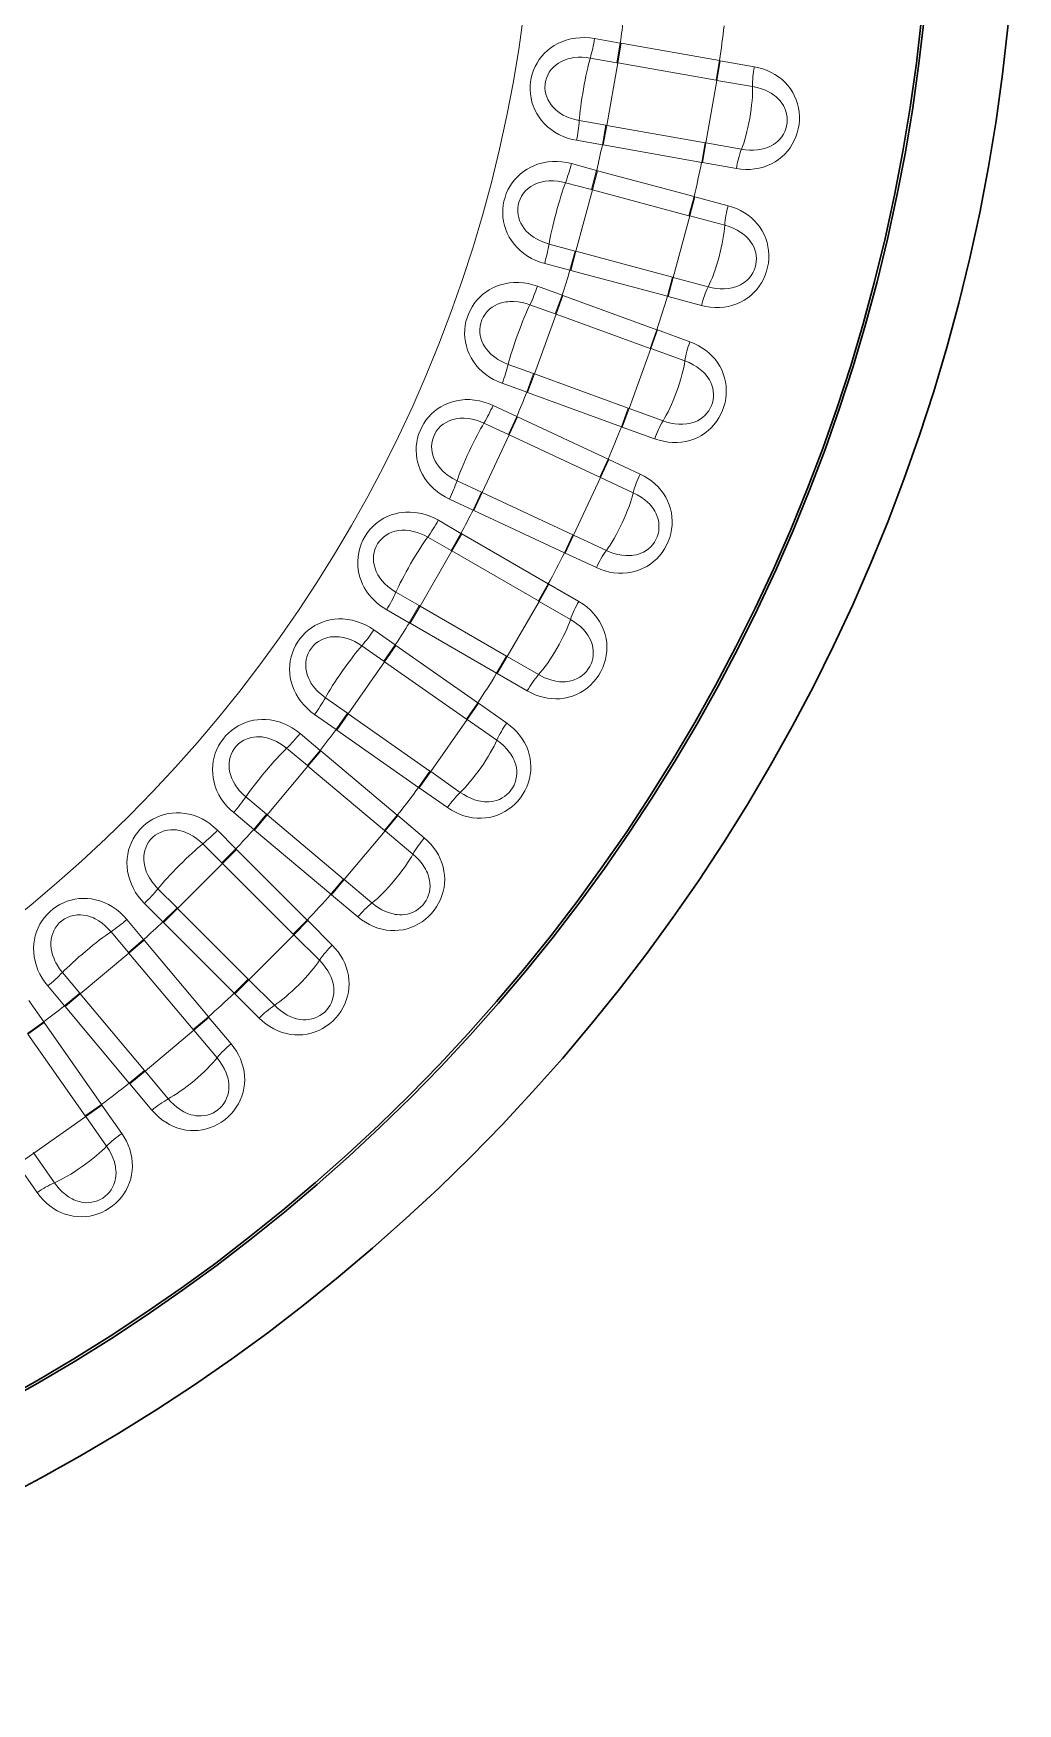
# Model space of a CAD drawing. Extents: x 0 to 297, y 0 to 562.
# Drawn here: x 171.02 to 190.55, y 487.63 to 520.77 of the extents above; entities that cross this region are included whole.
import ezdxf

# ---------------------------------------------------------------- set-up
doc = ezdxf.new("R2010")
doc.units = 0

msp = doc.modelspace()

# ---------------------------------------------------------------- linework, layer by layer
at = {"color": 7, "lineweight": 13, "ltscale": 0.012961}
for p, q in [((182.156, 520.669), (182.667, 520.578)), ((182.311, 518.56), (181.8, 518.65)), ((181.698, 518.187), (182.198, 518.052)), ((181.668, 516.073), (181.167, 516.206)), ((181.024, 515.754), (181.511, 515.576)), ((180.81, 513.65), (180.323, 513.828)), ((180.142, 513.389), (180.611, 513.17)), ((179.745, 511.312), (179.275, 511.531)), ((179.056, 511.11), (179.505, 510.851)), ((178.48, 509.076), (178.031, 509.335)), ((177.776, 508.935), (178.201, 508.637)), ((177.025, 506.958), (176.6, 507.255)), ((176.311, 506.879), (176.708, 506.545)), ((175.391, 504.976), (174.994, 505.309)), ((173.59, 503.143), (173.224, 503.509)), ((172.874, 503.189), (173.207, 502.791)), ((171.637, 501.474), (171.303, 501.871)), ((170.927, 501.582), (171.224, 501.157))]:
    msp.add_line(p, q, dxfattribs=at)
at = {"color": 7, "lineweight": 13, "ltscale": 0.009852}
for p, q in [((182.599, 520.19), (182.667, 520.578)), ((184.586, 519.84), (184.652, 520.228)), ((184.367, 518.598), (184.296, 518.21)), ((183.257, 514.521), (183.392, 514.892)), ((182.841, 513.331), (182.705, 512.961)), ((182.274, 511.96), (182.438, 512.318)), ((179.309, 510.509), (179.505, 510.851)), ((181.741, 510.817), (181.572, 510.46)), ((181.055, 509.501), (181.251, 509.843)), ((177.975, 508.314), (178.201, 508.637)), ((179.628, 507.157), (179.852, 507.481)), ((177.252, 507.281), (177.025, 506.958)), ((177.19, 503.98), (176.935, 503.68)), ((176.188, 502.886), (176.465, 503.166)), ((175.296, 501.995), (175.016, 501.717)), ((174.202, 500.992), (174.503, 501.247)), ((172.059, 499.278), (172.38, 499.506)), ((171.025, 498.555), (170.702, 498.33))]:
    msp.add_line(p, q, dxfattribs=at)
at = {"color": 7, "lineweight": 13, "ltscale": 0.009853}
for p, q in [((182.616, 520.187), (182.684, 520.575)), ((184.569, 519.843), (184.637, 520.231)), ((182.38, 518.948), (182.311, 518.56)), ((182.397, 518.945), (182.328, 518.557)), ((184.35, 518.601), (184.282, 518.213)), ((182.097, 517.671), (182.198, 518.052)), ((184.029, 517.153), (184.131, 517.534)), ((181.771, 516.453), (181.668, 516.073)), ((183.703, 515.935), (183.601, 515.555)), ((181.393, 515.2), (181.528, 515.57)), ((183.273, 514.516), (183.406, 514.887)), ((180.946, 514.021), (180.81, 513.65)), ((180.962, 514.015), (180.827, 513.644)), ((180.445, 512.812), (180.611, 513.17)), ((182.826, 513.336), (182.691, 512.966)), ((182.258, 511.967), (182.425, 512.324)), ((179.913, 511.669), (179.745, 511.312)), ((179.928, 511.662), (179.761, 511.305)), ((179.323, 510.501), (179.52, 510.842)), ((181.725, 510.824), (181.559, 510.467)), ((181.041, 509.509), (181.238, 509.85)), ((178.678, 509.417), (178.48, 509.076)), ((178.693, 509.408), (178.496, 509.067)), ((177.989, 508.304), (178.215, 508.627)), ((180.41, 508.417), (180.213, 508.075)), ((179.614, 507.166), (179.84, 507.489)), ((177.266, 507.271), (177.04, 506.948)), ((176.456, 506.243), (176.708, 506.545)), ((176.469, 506.232), (176.722, 506.534)), ((178.89, 506.133), (178.664, 505.81)), ((175.645, 505.277), (175.391, 504.976)), ((175.658, 505.266), (175.405, 504.964)), ((177.988, 504.957), (178.241, 505.259)), ((174.761, 504.313), (175.039, 504.592)), ((174.773, 504.301), (175.052, 504.579)), ((177.177, 503.991), (176.924, 503.689)), ((173.87, 503.421), (173.59, 503.143)), ((173.882, 503.409), (173.603, 503.13)), ((176.176, 502.898), (176.455, 503.177)), ((172.905, 502.537), (173.207, 502.791)), ((172.916, 502.524), (173.218, 502.778)), ((175.284, 502.006), (175.005, 501.728)), ((171.939, 501.727), (171.637, 501.474)), ((171.95, 501.714), (171.648, 501.46)), ((170.902, 500.93), (171.224, 501.157)), ((170.911, 500.916), (171.234, 501.142)), ((174.191, 501.005), (174.493, 501.258)), ((173.225, 500.194), (172.923, 499.941)), ((172.049, 499.292), (172.372, 499.518))]:
    msp.add_line(p, q, dxfattribs=at)
at = {"color": 7, "lineweight": 13, "ltscale": 0.000445651}
msp.add_line((182.684, 520.575), (182.667, 520.578), dxfattribs=at)
at = {"color": 7, "lineweight": 13, "ltscale": 0.049583}
for p, q in [((184.637, 520.231), (182.684, 520.575)), ((184.569, 519.843), (182.616, 520.187)), ((182.397, 518.945), (184.35, 518.601)), ((182.328, 518.557), (184.282, 518.213)), ((184.131, 517.534), (182.215, 518.047)), ((184.029, 517.153), (182.113, 517.667)), ((181.787, 516.449), (183.703, 515.935)), ((181.685, 516.068), (183.601, 515.555)), ((183.392, 514.892), (181.528, 515.57)), ((180.962, 514.015), (182.826, 513.336)), ((180.827, 513.644), (182.691, 512.966)), ((182.425, 512.324), (180.627, 513.162)), ((179.761, 511.305), (181.559, 510.467)), ((181.238, 509.85), (179.52, 510.842)), ((181.041, 509.509), (179.323, 510.501)), ((178.693, 509.408), (180.41, 508.417)), ((179.614, 507.166), (177.989, 508.304)), ((177.266, 507.271), (178.89, 506.133)), ((177.04, 506.948), (178.664, 505.81)), ((178.241, 505.259), (176.722, 506.534)), ((177.988, 504.957), (176.469, 506.232)), ((175.658, 505.266), (177.177, 503.991)), ((175.405, 504.964), (176.924, 503.689)), ((174.191, 501.005), (172.916, 502.524)), ((171.648, 501.46), (172.923, 499.941)), ((172.372, 499.518), (171.234, 501.142)), ((172.049, 499.292), (170.911, 500.916))]:
    msp.add_line(p, q, dxfattribs=at)
at = {"color": 7, "lineweight": 13, "ltscale": 0.013374}
for p, q in [((182.072, 520.282), (182.599, 520.19)), ((182.38, 518.948), (181.853, 519.042)), ((181.58, 517.809), (182.097, 517.671)), ((181.771, 516.453), (181.254, 516.592)), ((180.874, 515.388), (181.377, 515.206)), ((180.946, 514.021), (180.444, 514.204)), ((179.96, 513.038), (180.445, 512.812)), ((179.913, 511.669), (179.428, 511.896)), ((178.845, 510.776), (179.309, 510.509)), ((178.678, 509.417), (178.215, 509.685)), ((177.537, 508.62), (177.975, 508.314)), ((177.252, 507.281), (176.814, 507.588)), ((176.045, 506.586), (176.456, 506.243)), ((175.645, 505.277), (175.236, 505.621)), ((174.383, 504.69), (174.761, 504.313)), ((173.87, 503.421), (173.492, 503.8)), ((172.561, 502.947), (172.905, 502.537)), ((171.939, 501.727), (171.596, 502.137))]:
    msp.add_line(p, q, dxfattribs=at)
at = {"color": 7, "lineweight": 13, "ltscale": 0.031529}
for p, q in [((182.397, 518.945), (182.616, 520.187)), ((184.367, 518.598), (184.586, 519.84)), ((182.841, 513.331), (183.273, 514.516)), ((178.693, 509.408), (179.323, 510.501)), ((177.266, 507.271), (177.989, 508.304)), ((175.658, 505.266), (176.469, 506.232)), ((173.882, 503.409), (174.773, 504.301)), ((171.95, 501.714), (172.916, 502.524))]:
    msp.add_line(p, q, dxfattribs=at)
at = {"color": 7, "lineweight": 13, "ltscale": 0.000424833}
msp.add_line((182.616, 520.187), (182.599, 520.19), dxfattribs=at)
at = {"color": 7, "lineweight": 13, "ltscale": 0.000371025}
msp.add_line((184.637, 520.231), (184.652, 520.228), dxfattribs=at)
at = {"color": 7, "lineweight": 13, "ltscale": 0.017125}
for p, q in [((184.652, 520.228), (185.327, 520.109)), ((184.971, 518.092), (184.296, 518.21)), ((184.146, 517.53), (184.807, 517.352)), ((184.277, 515.374), (183.615, 515.551)), ((183.406, 514.887), (184.049, 514.652)), ((183.349, 512.727), (182.705, 512.961)), ((182.438, 512.318), (183.059, 512.028)), ((182.193, 510.171), (181.572, 510.46)), ((181.251, 509.843), (181.844, 509.5)), ((180.82, 507.726), (180.226, 508.068)), ((179.852, 507.481), (180.413, 507.087)), ((179.238, 505.41), (178.677, 505.802)), ((177.46, 503.24), (176.935, 503.68)), ((176.465, 503.166), (176.949, 502.682)), ((175.501, 501.233), (175.016, 501.717)), ((174.503, 501.247), (174.942, 500.722)), ((173.373, 499.405), (172.933, 499.93)), ((172.38, 499.506), (172.773, 498.944)), ((171.095, 497.769), (170.702, 498.33))]:
    msp.add_line(p, q, dxfattribs=at)
at = {"color": 7, "lineweight": 13, "ltscale": 0.000417431}
msp.add_line((184.569, 519.843), (184.586, 519.84), dxfattribs=at)
at = {"color": 7, "lineweight": 13, "ltscale": 0.01795}
for p, q in [((184.586, 519.84), (185.293, 519.716)), ((185.073, 518.472), (184.367, 518.598)), ((184.045, 517.149), (184.739, 516.965)), ((184.412, 515.744), (183.719, 515.931)), ((183.273, 514.516), (183.948, 514.271)), ((183.516, 513.084), (182.841, 513.331)), ((182.391, 510.512), (181.741, 510.817)), ((181.055, 509.501), (181.678, 509.143)), ((179.491, 505.711), (178.904, 506.124)), ((178.001, 504.947), (178.552, 504.486)), ((176.188, 502.886), (176.696, 502.38)), ((175.803, 501.486), (175.296, 501.995)), ((174.202, 500.992), (174.664, 500.443)), ((173.696, 499.631), (173.236, 500.181)), ((172.059, 499.278), (172.471, 498.691)), ((171.436, 497.966), (171.025, 498.555))]:
    msp.add_line(p, q, dxfattribs=at)
at = {"color": 7, "lineweight": 13, "ltscale": 0.000425099}
msp.add_line((182.38, 518.948), (182.397, 518.945), dxfattribs=at)
at = {"color": 7, "lineweight": 13, "ltscale": 0.000445915}
msp.add_line((182.311, 518.56), (182.328, 518.557), dxfattribs=at)
at = {"color": 7, "lineweight": 13, "ltscale": 0.000417055}
msp.add_line((184.35, 518.601), (184.367, 518.598), dxfattribs=at)
at = {"color": 7, "lineweight": 13, "ltscale": 0.009854}
for p, q in [((182.113, 517.667), (182.215, 518.047)), ((181.787, 516.449), (181.685, 516.068)), ((181.377, 515.206), (181.511, 515.576)), ((180.461, 512.805), (180.627, 513.162))]:
    msp.add_line(p, q, dxfattribs=at)
at = {"color": 7, "lineweight": 13, "ltscale": 0.000445625}
msp.add_line((182.215, 518.047), (182.198, 518.052), dxfattribs=at)
at = {"color": 7, "lineweight": 13, "ltscale": 0.000370764}
msp.add_line((184.282, 518.213), (184.296, 518.21), dxfattribs=at)
at = {"color": 7, "lineweight": 13, "ltscale": 0.031528}
for p, q in [((181.787, 516.449), (182.113, 517.667)), ((180.962, 514.015), (181.393, 515.2)), ((179.928, 511.662), (180.461, 512.805))]:
    msp.add_line(p, q, dxfattribs=at)
at = {"color": 7, "lineweight": 13, "ltscale": 0.000424542}
msp.add_line((182.113, 517.667), (182.097, 517.671), dxfattribs=at)
at = {"color": 7, "lineweight": 13, "ltscale": 0.009851}
for p, q in [((184.045, 517.149), (184.146, 517.53)), ((183.719, 515.931), (183.615, 515.551)), ((180.425, 508.408), (180.226, 508.068)), ((178.904, 506.124), (178.677, 505.802)), ((178.001, 504.947), (178.253, 505.25)), ((173.236, 500.181), (172.933, 499.93))]:
    msp.add_line(p, q, dxfattribs=at)
at = {"color": 7, "lineweight": 13, "ltscale": 0.000370875}
msp.add_line((184.131, 517.534), (184.146, 517.53), dxfattribs=at)
at = {"color": 7, "lineweight": 13, "ltscale": 0.031531}
msp.add_line((183.719, 515.931), (184.045, 517.149), dxfattribs=at)
at = {"color": 7, "lineweight": 13, "ltscale": 0.00041749}
msp.add_line((184.029, 517.153), (184.045, 517.149), dxfattribs=at)
at = {"color": 7, "lineweight": 13, "ltscale": 0.00042491}
msp.add_line((181.771, 516.453), (181.787, 516.449), dxfattribs=at)
at = {"color": 7, "lineweight": 13, "ltscale": 0.000446019}
msp.add_line((181.668, 516.073), (181.685, 516.068), dxfattribs=at)
at = {"color": 7, "lineweight": 13, "ltscale": 0.000417514}
msp.add_line((183.703, 515.935), (183.719, 515.931), dxfattribs=at)
at = {"color": 7, "lineweight": 13, "ltscale": 0.000445782}
for p, q in [((181.528, 515.57), (181.511, 515.576)), ((180.81, 513.65), (180.827, 513.644))]:
    msp.add_line(p, q, dxfattribs=at)
at = {"color": 7, "lineweight": 13, "ltscale": 0.000370851}
msp.add_line((183.601, 515.555), (183.615, 515.551), dxfattribs=at)
at = {"color": 7, "lineweight": 13, "ltscale": 0.000424532}
for p, q in [((181.393, 515.2), (181.377, 515.206)), ((180.946, 514.021), (180.962, 514.015))]:
    msp.add_line(p, q, dxfattribs=at)
at = {"color": 7, "lineweight": 13, "ltscale": 0.049582}
for p, q in [((183.257, 514.521), (181.393, 515.2)), ((182.258, 511.967), (180.461, 512.805)), ((179.928, 511.662), (181.725, 510.824)), ((178.496, 509.067), (180.213, 508.075)), ((179.84, 507.489), (178.215, 508.627)), ((176.455, 503.177), (175.052, 504.579)), ((176.176, 502.898), (174.773, 504.301)), ((173.603, 503.13), (175.005, 501.728)), ((173.882, 503.409), (175.284, 502.006)), ((174.493, 501.258), (173.218, 502.778)), ((171.95, 501.714), (173.225, 500.194))]:
    msp.add_line(p, q, dxfattribs=at)
at = {"color": 7, "lineweight": 13, "ltscale": 0.000370953}
msp.add_line((183.392, 514.892), (183.406, 514.887), dxfattribs=at)
at = {"color": 7, "lineweight": 13, "ltscale": 0.000417917}
msp.add_line((183.257, 514.521), (183.273, 514.516), dxfattribs=at)
at = {"color": 7, "lineweight": 13, "ltscale": 0.000445446}
msp.add_line((180.627, 513.162), (180.611, 513.17), dxfattribs=at)
at = {"color": 7, "lineweight": 13, "ltscale": 0.000417559}
msp.add_line((182.826, 513.336), (182.841, 513.331), dxfattribs=at)
at = {"color": 7, "lineweight": 13, "ltscale": 0.00042528}
msp.add_line((180.461, 512.805), (180.445, 512.812), dxfattribs=at)
at = {"color": 7, "lineweight": 13, "ltscale": 0.000371311}
msp.add_line((182.691, 512.966), (182.705, 512.961), dxfattribs=at)
at = {"color": 7, "lineweight": 13, "ltscale": 0.000371008}
msp.add_line((182.425, 512.324), (182.438, 512.318), dxfattribs=at)
at = {"color": 7, "lineweight": 13, "ltscale": 0.03153}
for p, q in [((181.741, 510.817), (182.274, 511.96)), ((180.425, 508.408), (181.055, 509.501)), ((178.904, 506.124), (179.628, 507.157)), ((177.19, 503.98), (178.001, 504.947)), ((175.296, 501.995), (176.188, 502.886)), ((173.236, 500.181), (174.202, 500.992)), ((171.025, 498.555), (172.059, 499.278))]:
    msp.add_line(p, q, dxfattribs=at)
at = {"color": 7, "lineweight": 13, "ltscale": 0.000417123}
msp.add_line((182.258, 511.967), (182.274, 511.96), dxfattribs=at)
at = {"color": 7, "lineweight": 13, "ltscale": 0.017949}
for p, q in [((182.274, 511.96), (182.925, 511.658)), ((181.046, 508.048), (180.425, 508.408)), ((179.628, 507.157), (180.216, 506.746)), ((177.739, 503.518), (177.19, 503.98))]:
    msp.add_line(p, q, dxfattribs=at)
at = {"color": 7, "lineweight": 13, "ltscale": 0.000424935}
msp.add_line((179.913, 511.669), (179.928, 511.662), dxfattribs=at)
at = {"color": 7, "lineweight": 13, "ltscale": 0.000445422}
msp.add_line((179.745, 511.312), (179.761, 511.305), dxfattribs=at)
at = {"color": 7, "lineweight": 13, "ltscale": 0.000445335}
msp.add_line((179.52, 510.842), (179.505, 510.851), dxfattribs=at)
at = {"color": 7, "lineweight": 13, "ltscale": 0.000417422}
msp.add_line((181.725, 510.824), (181.741, 510.817), dxfattribs=at)
at = {"color": 7, "lineweight": 13, "ltscale": 0.000424849}
msp.add_line((179.323, 510.501), (179.309, 510.509), dxfattribs=at)
at = {"color": 7, "lineweight": 13, "ltscale": 0.000370711}
msp.add_line((181.559, 510.467), (181.572, 510.46), dxfattribs=at)
at = {"color": 7, "lineweight": 13, "ltscale": 0.000371244}
msp.add_line((181.238, 509.85), (181.251, 509.843), dxfattribs=at)
at = {"color": 7, "lineweight": 13, "ltscale": 0.000424518}
msp.add_line((178.678, 509.417), (178.693, 509.408), dxfattribs=at)
at = {"color": 7, "lineweight": 13, "ltscale": 0.000417325}
msp.add_line((181.041, 509.509), (181.055, 509.501), dxfattribs=at)
at = {"color": 7, "lineweight": 13, "ltscale": 0.000446098}
msp.add_line((178.48, 509.076), (178.496, 509.067), dxfattribs=at)
at = {"color": 7, "lineweight": 13, "ltscale": 0.000445518}
msp.add_line((178.215, 508.627), (178.201, 508.637), dxfattribs=at)
at = {"color": 7, "lineweight": 13, "ltscale": 0.000417376}
msp.add_line((180.425, 508.408), (180.41, 508.417), dxfattribs=at)
at = {"color": 7, "lineweight": 13, "ltscale": 0.000424579}
msp.add_line((177.989, 508.304), (177.975, 508.314), dxfattribs=at)
at = {"color": 7, "lineweight": 13, "ltscale": 0.000371143}
msp.add_line((180.226, 508.068), (180.213, 508.075), dxfattribs=at)
at = {"color": 7, "lineweight": 13, "ltscale": 0.000371265}
msp.add_line((179.84, 507.489), (179.852, 507.481), dxfattribs=at)
at = {"color": 7, "lineweight": 13, "ltscale": 0.000424267}
msp.add_line((177.252, 507.281), (177.266, 507.271), dxfattribs=at)
at = {"color": 7, "lineweight": 13, "ltscale": 0.000417704}
msp.add_line((179.614, 507.166), (179.628, 507.157), dxfattribs=at)
at = {"color": 7, "lineweight": 13, "ltscale": 0.000445768}
msp.add_line((177.025, 506.958), (177.04, 506.948), dxfattribs=at)
at = {"color": 7, "lineweight": 13, "ltscale": 0.000445735}
for p, q in [((176.722, 506.534), (176.708, 506.545)), ((171.637, 501.474), (171.648, 501.46))]:
    msp.add_line(p, q, dxfattribs=at)
at = {"color": 7, "lineweight": 13, "ltscale": 0.000424342}
msp.add_line((176.469, 506.232), (176.456, 506.243), dxfattribs=at)
at = {"color": 7, "lineweight": 13, "ltscale": 0.000417518}
msp.add_line((178.89, 506.133), (178.904, 506.124), dxfattribs=at)
at = {"color": 7, "lineweight": 13, "ltscale": 0.000371015}
for p, q in [((178.664, 505.81), (178.677, 505.802)), ((172.372, 499.518), (172.38, 499.506))]:
    msp.add_line(p, q, dxfattribs=at)
at = {"color": 7, "lineweight": 13, "ltscale": 0.00042454}
for p, q in [((175.645, 505.277), (175.658, 505.266)), ((172.916, 502.524), (172.905, 502.537))]:
    msp.add_line(p, q, dxfattribs=at)
at = {"color": 7, "lineweight": 13, "ltscale": 0.000371112}
msp.add_line((178.241, 505.259), (178.253, 505.25), dxfattribs=at)
at = {"color": 7, "lineweight": 13, "ltscale": 0.017124}
msp.add_line((178.253, 505.25), (178.777, 504.809), dxfattribs=at)
at = {"color": 7, "lineweight": 13, "ltscale": 0.012962}
msp.add_line((174.673, 504.959), (175.039, 504.592), dxfattribs=at)
at = {"color": 7, "lineweight": 13, "ltscale": 0.000445641}
for p, q in [((175.391, 504.976), (175.405, 504.964)), ((173.218, 502.778), (173.207, 502.791))]:
    msp.add_line(p, q, dxfattribs=at)
at = {"color": 7, "lineweight": 13, "ltscale": 0.000417016}
msp.add_line((177.988, 504.957), (178.001, 504.947), dxfattribs=at)
at = {"color": 7, "lineweight": 13, "ltscale": 0.000445341}
msp.add_line((175.052, 504.579), (175.039, 504.592), dxfattribs=at)
at = {"color": 7, "lineweight": 13, "ltscale": 0.000424301}
msp.add_line((174.773, 504.301), (174.761, 504.313), dxfattribs=at)
at = {"color": 7, "lineweight": 13, "ltscale": 0.000417506}
msp.add_line((177.177, 503.991), (177.19, 503.98), dxfattribs=at)
at = {"color": 7, "lineweight": 13, "ltscale": 0.00042484}
msp.add_line((173.87, 503.421), (173.882, 503.409), dxfattribs=at)
at = {"color": 7, "lineweight": 13, "ltscale": 0.000370517}
msp.add_line((176.924, 503.689), (176.935, 503.68), dxfattribs=at)
at = {"color": 7, "lineweight": 13, "ltscale": 0.000445881}
msp.add_line((173.59, 503.143), (173.603, 503.13), dxfattribs=at)
at = {"color": 7, "lineweight": 13, "ltscale": 0.000370623}
msp.add_line((176.455, 503.177), (176.465, 503.166), dxfattribs=at)
at = {"color": 7, "lineweight": 13, "ltscale": 0.000417827}
msp.add_line((176.176, 502.898), (176.188, 502.886), dxfattribs=at)
at = {"color": 7, "lineweight": 13, "ltscale": 0.000417288}
msp.add_line((175.284, 502.006), (175.296, 501.995), dxfattribs=at)
at = {"color": 7, "lineweight": 13, "ltscale": 0.000424879}
msp.add_line((171.939, 501.727), (171.95, 501.714), dxfattribs=at)
at = {"color": 7, "lineweight": 13, "ltscale": 0.000371164}
msp.add_line((175.005, 501.728), (175.016, 501.717), dxfattribs=at)
at = {"color": 7, "lineweight": 13, "ltscale": 0.000445549}
msp.add_line((171.234, 501.142), (171.224, 501.157), dxfattribs=at)
at = {"color": 7, "lineweight": 13, "ltscale": 0.000371591}
msp.add_line((174.493, 501.258), (174.503, 501.247), dxfattribs=at)
at = {"color": 7, "lineweight": 13, "ltscale": 0.000416923}
msp.add_line((174.191, 501.005), (174.202, 500.992), dxfattribs=at)
at = {"color": 7, "lineweight": 13, "ltscale": 0.000417846}
msp.add_line((173.225, 500.194), (173.236, 500.181), dxfattribs=at)
at = {"color": 7, "lineweight": 13, "ltscale": 0.000371157}
msp.add_line((172.923, 499.941), (172.933, 499.93), dxfattribs=at)
at = {"color": 7, "lineweight": 13, "ltscale": 0.000417391}
msp.add_line((172.049, 499.292), (172.059, 499.278), dxfattribs=at)
at = {"color": 7, "lineweight": 13, "ltscale": 0.000416954}
msp.add_line((171.016, 498.568), (171.025, 498.555), dxfattribs=at)
at = {"color": 7, "lineweight": 13}
for points in [[(181.8, 518.65), (181.709, 518.669), (181.62, 518.695), (181.533, 518.728), (181.449, 518.767), (181.37, 518.812), (181.295, 518.862), (181.225, 518.919), (181.161, 518.98), (181.104, 519.043), (181.054, 519.111), (181.009, 519.182), (180.971, 519.255), (180.939, 519.332), (180.914, 519.41), (180.895, 519.49), (180.884, 519.571), (180.878, 519.651), (180.88, 519.73), (180.887, 519.81), (180.901, 519.888), (180.921, 519.965), (180.946, 520.041), (180.978, 520.114), (181.016, 520.184), (181.06, 520.252), (181.109, 520.317), (181.164, 520.377), (181.224, 520.433), (181.288, 520.484), (181.357, 520.531), (181.43, 520.571), (181.507, 520.606), (181.594, 520.637), (181.683, 520.661), (181.776, 520.677), (181.87, 520.686), (181.965, 520.688), (182.061, 520.682), (182.156, 520.669)], [(181.853, 519.042), (181.763, 519.062), (181.676, 519.088), (181.634, 519.104), (181.593, 519.122), (181.534, 519.151), (181.479, 519.184), (181.428, 519.22), (181.381, 519.259), (181.335, 519.305), (181.294, 519.353), (181.259, 519.404), (181.23, 519.457), (181.207, 519.512), (181.189, 519.568), (181.178, 519.625), (181.172, 519.69), (181.174, 519.755), (181.184, 519.819), (181.201, 519.881), (181.226, 519.942), (181.258, 519.999), (181.297, 520.053), (181.342, 520.103), (181.394, 520.148), (181.438, 520.18), (181.486, 520.208), (181.537, 520.232), (181.59, 520.253), (181.628, 520.265), (181.666, 520.275), (181.746, 520.29), (181.829, 520.298), (181.909, 520.299), (181.991, 520.293), (182.072, 520.282)], [(185.327, 520.109), (185.414, 520.09), (185.499, 520.065), (185.582, 520.035), (185.661, 519.998), (185.737, 519.956), (185.809, 519.908), (185.877, 519.855), (185.939, 519.796), (185.994, 519.735), (186.044, 519.669), (186.089, 519.6), (186.127, 519.527), (186.159, 519.451), (186.184, 519.373), (186.204, 519.292), (186.216, 519.211), (186.222, 519.128), (186.221, 519.045), (186.214, 518.962), (186.2, 518.88), (186.18, 518.799), (186.153, 518.72), (186.12, 518.644), (186.081, 518.571), (186.037, 518.502), (185.987, 518.436), (185.932, 518.375), (185.872, 518.319), (185.808, 518.268), (185.739, 518.222), (185.667, 518.182), (185.591, 518.149), (185.508, 518.12), (185.422, 518.097), (185.333, 518.082), (185.244, 518.074), (185.153, 518.073), (185.062, 518.079), (184.971, 518.092)], [(185.293, 519.716), (185.381, 519.698), (185.466, 519.673), (185.548, 519.642), (185.624, 519.605), (185.66, 519.584), (185.694, 519.562), (185.727, 519.538), (185.758, 519.513), (185.801, 519.473), (185.84, 519.431), (185.875, 519.385), (185.904, 519.338), (185.931, 519.284), (185.952, 519.228), (185.967, 519.17), (185.977, 519.112), (185.979, 519.053), (185.976, 518.994), (185.967, 518.936), (185.952, 518.879), (185.931, 518.824), (185.904, 518.771), (185.872, 518.722), (185.835, 518.675), (185.793, 518.633), (185.747, 518.594), (185.707, 518.566), (185.664, 518.542), (185.619, 518.52), (185.584, 518.505), (185.548, 518.493), (185.472, 518.473), (185.393, 518.46), (185.311, 518.454), (185.232, 518.454), (185.153, 518.46), (185.073, 518.472)], [(181.167, 516.206), (181.078, 516.234), (180.991, 516.268), (180.907, 516.308), (180.828, 516.354), (180.752, 516.405), (180.682, 516.462), (180.617, 516.524), (180.558, 516.591), (180.508, 516.659), (180.463, 516.731), (180.425, 516.805), (180.394, 516.882), (180.369, 516.961), (180.35, 517.041), (180.339, 517.122), (180.334, 517.204), (180.336, 517.284), (180.344, 517.363), (180.358, 517.441), (180.379, 517.518), (180.405, 517.593), (180.438, 517.666), (180.476, 517.736), (180.52, 517.803), (180.569, 517.867), (180.624, 517.927), (180.684, 517.983), (180.748, 518.033), (180.817, 518.079), (180.889, 518.119), (180.966, 518.153), (181.045, 518.181), (181.134, 518.204), (181.226, 518.22), (181.319, 518.228), (181.414, 518.229), (181.509, 518.222), (181.604, 518.208), (181.698, 518.187)], [(181.254, 516.592), (181.166, 516.62), (181.081, 516.654), (181.041, 516.674), (181.002, 516.695), (180.946, 516.729), (180.894, 516.766), (180.846, 516.807), (180.802, 516.85), (180.76, 516.899), (180.724, 516.951), (180.694, 517.005), (180.669, 517.06), (180.651, 517.117), (180.638, 517.174), (180.632, 517.232), (180.632, 517.297), (180.64, 517.362), (180.655, 517.425), (180.678, 517.485), (180.707, 517.543), (180.744, 517.598), (180.787, 517.648), (180.837, 517.694), (180.893, 517.734), (180.94, 517.762), (180.989, 517.786), (181.042, 517.806), (181.098, 517.822), (181.136, 517.831), (181.175, 517.837), (181.256, 517.845), (181.34, 517.846), (181.419, 517.84), (181.5, 517.827), (181.58, 517.809)], [(184.807, 517.352), (184.892, 517.326), (184.975, 517.294), (185.055, 517.256), (185.131, 517.213), (185.203, 517.164), (185.27, 517.11), (185.333, 517.051), (185.39, 516.988), (185.44, 516.922), (185.484, 516.852), (185.522, 516.779), (185.554, 516.703), (185.579, 516.625), (185.597, 516.544), (185.61, 516.463), (185.615, 516.38), (185.614, 516.297), (185.606, 516.214), (185.591, 516.133), (185.57, 516.052), (185.543, 515.974), (185.509, 515.897), (185.47, 515.824), (185.425, 515.755), (185.375, 515.689), (185.319, 515.629), (185.259, 515.573), (185.195, 515.522), (185.126, 515.477), (185.054, 515.437), (184.978, 515.404), (184.9, 515.377), (184.814, 515.355), (184.726, 515.341), (184.637, 515.333), (184.547, 515.333), (184.457, 515.34), (184.366, 515.354), (184.277, 515.374)], [(184.739, 516.965), (184.826, 516.938), (184.908, 516.906), (184.987, 516.868), (185.059, 516.824), (185.093, 516.8), (185.126, 516.775), (185.156, 516.749), (185.185, 516.722), (185.224, 516.678), (185.259, 516.632), (185.29, 516.584), (185.315, 516.534), (185.338, 516.478), (185.354, 516.42), (185.364, 516.362), (185.368, 516.302), (185.365, 516.243), (185.357, 516.185), (185.343, 516.128), (185.323, 516.073), (185.297, 516.02), (185.266, 515.97), (185.23, 515.923), (185.189, 515.88), (185.143, 515.841), (185.094, 515.807), (185.051, 515.783), (185.007, 515.762), (184.96, 515.744), (184.924, 515.733), (184.887, 515.723), (184.81, 515.71), (184.729, 515.704), (184.647, 515.705), (184.569, 515.712), (184.49, 515.725), (184.412, 515.744)], [(180.323, 513.828), (180.237, 513.863), (180.153, 513.904), (180.073, 513.951), (179.998, 514.004), (179.927, 514.062), (179.862, 514.125), (179.803, 514.192), (179.751, 514.264), (179.706, 514.336), (179.668, 514.411), (179.636, 514.489), (179.612, 514.568), (179.594, 514.649), (179.582, 514.73), (179.578, 514.812), (179.58, 514.894), (179.589, 514.973), (179.604, 515.052), (179.625, 515.128), (179.652, 515.203), (179.685, 515.276), (179.724, 515.345), (179.768, 515.412), (179.817, 515.475), (179.872, 515.534), (179.932, 515.589), (179.996, 515.639), (180.065, 515.684), (180.137, 515.723), (180.213, 515.757), (180.292, 515.784), (180.374, 515.805), (180.465, 515.82), (180.557, 515.828), (180.651, 515.828), (180.746, 515.821), (180.84, 515.806), (180.933, 515.783), (181.024, 515.754)], [(180.444, 514.204), (180.358, 514.239), (180.277, 514.281), (180.238, 514.304), (180.201, 514.328), (180.148, 514.367), (180.1, 514.409), (180.055, 514.453), (180.016, 514.5), (179.978, 514.553), (179.947, 514.608), (179.921, 514.664), (179.902, 514.722), (179.888, 514.78), (179.881, 514.838), (179.88, 514.896), (179.885, 514.961), (179.899, 515.024), (179.919, 515.086), (179.947, 515.144), (179.982, 515.199), (180.023, 515.25), (180.071, 515.297), (180.124, 515.338), (180.183, 515.374), (180.232, 515.397), (180.284, 515.416), (180.338, 515.432), (180.395, 515.443), (180.434, 515.448), (180.473, 515.452), (180.555, 515.452), (180.638, 515.446), (180.717, 515.432), (180.796, 515.413), (180.874, 515.388)], [(184.049, 514.652), (184.132, 514.618), (184.211, 514.579), (184.288, 514.535), (184.36, 514.485), (184.427, 514.43), (184.49, 514.37), (184.547, 514.306), (184.598, 514.238), (184.642, 514.168), (184.68, 514.094), (184.711, 514.018), (184.736, 513.94), (184.755, 513.86), (184.766, 513.778), (184.771, 513.696), (184.769, 513.613), (184.761, 513.53), (184.746, 513.449), (184.724, 513.368), (184.696, 513.29), (184.662, 513.214), (184.622, 513.141), (184.576, 513.072), (184.526, 513.006), (184.47, 512.946), (184.409, 512.89), (184.345, 512.839), (184.276, 512.794), (184.203, 512.755), (184.128, 512.722), (184.05, 512.696), (183.969, 512.676), (183.882, 512.661), (183.794, 512.655), (183.704, 512.655), (183.614, 512.663), (183.525, 512.678), (183.436, 512.699), (183.349, 512.727)], [(183.948, 514.271), (184.032, 514.238), (184.111, 514.198), (184.186, 514.154), (184.255, 514.104), (184.286, 514.077), (184.317, 514.049), (184.345, 514.02), (184.371, 513.991), (184.406, 513.944), (184.437, 513.895), (184.463, 513.844), (184.484, 513.792), (184.501, 513.734), (184.512, 513.675), (184.517, 513.616), (184.516, 513.557), (184.509, 513.498), (184.495, 513.441), (184.476, 513.385), (184.451, 513.332), (184.421, 513.282), (184.386, 513.235), (184.346, 513.191), (184.301, 513.152), (184.253, 513.117), (184.2, 513.087), (184.156, 513.067), (184.11, 513.05), (184.062, 513.036), (184.025, 513.028), (183.987, 513.022), (183.909, 513.015), (183.828, 513.016), (183.746, 513.025), (183.669, 513.039), (183.592, 513.059), (183.516, 513.084)], [(179.275, 511.531), (179.192, 511.574), (179.112, 511.622), (179.037, 511.676), (178.967, 511.735), (178.901, 511.799), (178.842, 511.867), (178.789, 511.94), (178.743, 512.016), (178.705, 512.092), (178.673, 512.17), (178.649, 512.25), (178.631, 512.331), (178.62, 512.413), (178.616, 512.495), (178.619, 512.577), (178.628, 512.658), (178.644, 512.737), (178.665, 512.813), (178.693, 512.888), (178.727, 512.96), (178.766, 513.029), (178.81, 513.095), (178.86, 513.158), (178.915, 513.216), (178.975, 513.271), (179.039, 513.32), (179.108, 513.364), (179.18, 513.403), (179.255, 513.436), (179.334, 513.462), (179.415, 513.483), (179.498, 513.497), (179.59, 513.504), (179.683, 513.504), (179.776, 513.496), (179.87, 513.48), (179.962, 513.457), (180.053, 513.426), (180.142, 513.389)], [(179.428, 511.896), (179.346, 511.938), (179.269, 511.987), (179.232, 512.013), (179.197, 512.041), (179.148, 512.084), (179.103, 512.13), (179.063, 512.178), (179.028, 512.228), (178.995, 512.284), (178.968, 512.341), (178.948, 512.4), (178.933, 512.459), (178.925, 512.518), (178.923, 512.576), (178.927, 512.634), (178.938, 512.698), (178.957, 512.761), (178.983, 512.82), (179.015, 512.876), (179.055, 512.927), (179.1, 512.975), (179.152, 513.017), (179.209, 513.053), (179.27, 513.084), (179.321, 513.103), (179.375, 513.117), (179.43, 513.128), (179.488, 513.134), (179.527, 513.136), (179.566, 513.136), (179.648, 513.13), (179.73, 513.116), (179.807, 513.096), (179.885, 513.069), (179.96, 513.038)], [(183.059, 512.028), (183.138, 511.987), (183.214, 511.941), (183.286, 511.89), (183.354, 511.834), (183.416, 511.774), (183.473, 511.709), (183.524, 511.64), (183.57, 511.567), (183.607, 511.494), (183.639, 511.417), (183.663, 511.339), (183.681, 511.259), (183.693, 511.177), (183.697, 511.095), (183.695, 511.012), (183.686, 510.93), (183.67, 510.848), (183.648, 510.768), (183.619, 510.69), (183.585, 510.615), (183.544, 510.542), (183.498, 510.473), (183.446, 510.408), (183.39, 510.347), (183.329, 510.291), (183.264, 510.241), (183.195, 510.196), (183.123, 510.157), (183.047, 510.125), (182.969, 510.099), (182.889, 510.079), (182.807, 510.066), (182.719, 510.059), (182.63, 510.06), (182.541, 510.069), (182.452, 510.084), (182.364, 510.107), (182.278, 510.136), (182.193, 510.171)], [(182.925, 511.658), (183.005, 511.617), (183.081, 511.57), (183.152, 511.519), (183.216, 511.464), (183.245, 511.434), (183.273, 511.404), (183.298, 511.373), (183.322, 511.341), (183.353, 511.291), (183.379, 511.24), (183.401, 511.187), (183.417, 511.133), (183.43, 511.074), (183.435, 511.015), (183.435, 510.955), (183.429, 510.896), (183.416, 510.839), (183.398, 510.783), (183.374, 510.729), (183.345, 510.678), (183.31, 510.63), (183.271, 510.586), (183.227, 510.547), (183.179, 510.511), (183.128, 510.481), (183.073, 510.456), (183.027, 510.439), (182.98, 510.426), (182.931, 510.417), (182.893, 510.412), (182.855, 510.409), (182.776, 510.41), (182.696, 510.418), (182.615, 510.433), (182.54, 510.454), (182.465, 510.48), (182.391, 510.512)], [(178.138, 511.222), (178.055, 511.19), (177.976, 511.151), (177.901, 511.106), (177.83, 511.054), (177.764, 510.996), (177.704, 510.933), (177.65, 510.866), (177.602, 510.794), (177.56, 510.718), (177.525, 510.639), (177.497, 510.557), (177.475, 510.473), (177.462, 510.387), (177.456, 510.3), (177.457, 510.213), (177.466, 510.125), (177.48, 510.054), (177.499, 509.983), (177.523, 509.913), (177.552, 509.845), (177.586, 509.778), (177.618, 509.724), (177.653, 509.672), (177.692, 509.622), (177.723, 509.585), (177.756, 509.55), (177.825, 509.483), (177.89, 509.429), (177.959, 509.38), (178.031, 509.335)], [(178.138, 511.222), (178.203, 511.241), (178.269, 511.256), (178.337, 511.267), (178.406, 511.273), (178.452, 511.274), (178.498, 511.274), (178.591, 511.267), (178.685, 511.252), (178.749, 511.237), (178.812, 511.219), (178.875, 511.197), (178.921, 511.178), (178.967, 511.157), (179.056, 511.11)], [(178.196, 510.892), (178.134, 510.872), (178.075, 510.846), (178.02, 510.815), (177.97, 510.778), (177.925, 510.737), (177.884, 510.691), (177.85, 510.641), (177.821, 510.588), (177.798, 510.532), (177.782, 510.473), (177.772, 510.413), (177.768, 510.351), (177.771, 510.288), (177.782, 510.224), (177.799, 510.158), (177.824, 510.093), (177.857, 510.03), (177.897, 509.968), (177.943, 509.908), (177.996, 509.851), (178.055, 509.797), (178.105, 509.757), (178.159, 509.72), (178.215, 509.685)], [(178.196, 510.892), (178.264, 510.906), (178.334, 510.913), (178.407, 510.913), (178.481, 510.906), (178.557, 510.891), (178.633, 510.87), (178.708, 510.843), (178.777, 510.812), (178.845, 510.776)], [(176.6, 507.255), (176.526, 507.312), (176.456, 507.373), (176.391, 507.439), (176.332, 507.51), (176.279, 507.584), (176.232, 507.662), (176.193, 507.742), (176.16, 507.825), (176.136, 507.906), (176.118, 507.989), (176.108, 508.072), (176.105, 508.155), (176.108, 508.237), (176.118, 508.319), (176.135, 508.399), (176.159, 508.478), (176.188, 508.552), (176.222, 508.624), (176.263, 508.693), (176.308, 508.758), (176.359, 508.819), (176.414, 508.877), (176.474, 508.929), (176.538, 508.977), (176.606, 509.021), (176.678, 509.058), (176.754, 509.09), (176.831, 509.115), (176.911, 509.135), (176.993, 509.147), (177.077, 509.153), (177.161, 509.152), (177.253, 509.144), (177.344, 509.127), (177.435, 509.103), (177.524, 509.072), (177.611, 509.033), (177.695, 508.987), (177.776, 508.935)], [(182.073, 508.739), (182.049, 508.786), (182.022, 508.832), (181.99, 508.876), (181.964, 508.909), (181.936, 508.94), (181.875, 509.001), (181.807, 509.057), (181.733, 509.109), (181.678, 509.143)], [(176.814, 507.588), (176.741, 507.644), (176.673, 507.705), (176.641, 507.738), (176.612, 507.771), (176.571, 507.822), (176.535, 507.875), (176.504, 507.929), (176.478, 507.985), (176.455, 508.046), (176.439, 508.107), (176.429, 508.168), (176.425, 508.228), (176.427, 508.288), (176.435, 508.346), (176.449, 508.402), (176.471, 508.464), (176.5, 508.521), (176.536, 508.575), (176.578, 508.625), (176.626, 508.669), (176.679, 508.707), (176.737, 508.74), (176.799, 508.766), (176.865, 508.785), (176.919, 508.795), (176.974, 508.8), (177.03, 508.801), (177.088, 508.797), (177.127, 508.792), (177.166, 508.785), (177.245, 508.765), (177.323, 508.737), (177.396, 508.704), (177.468, 508.665), (177.537, 508.62)], [(182.342, 508.925), (182.367, 508.845), (182.385, 508.764), (182.397, 508.681), (182.401, 508.597), (182.398, 508.514), (182.388, 508.43), (182.371, 508.348), (182.348, 508.266), (182.318, 508.187), (182.281, 508.11), (182.238, 508.037), (182.19, 507.967), (182.136, 507.902), (182.077, 507.841), (182.014, 507.785), (181.946, 507.735), (181.874, 507.691), (181.799, 507.654), (181.721, 507.623), (181.64, 507.598), (181.558, 507.581), (181.474, 507.57), (181.389, 507.567), (181.304, 507.571), (181.221, 507.581), (181.138, 507.598), (181.056, 507.621), (180.975, 507.65), (180.896, 507.685), (180.82, 507.726)], [(182.073, 508.739), (182.087, 508.705), (182.1, 508.672), (182.113, 508.626), (182.123, 508.58), (182.129, 508.534), (182.131, 508.478), (182.128, 508.423), (182.12, 508.369), (182.107, 508.316), (182.088, 508.264), (182.063, 508.211), (182.032, 508.16), (181.997, 508.113), (181.956, 508.07), (181.911, 508.031), (181.862, 507.997), (181.81, 507.968), (181.754, 507.944), (181.709, 507.929), (181.662, 507.918), (181.614, 507.91), (181.577, 507.906), (181.539, 507.905), (181.463, 507.908), (181.385, 507.918), (181.306, 507.937), (181.228, 507.962), (181.166, 507.987), (181.105, 508.016), (181.046, 508.048)], [(174.994, 505.309), (174.924, 505.371), (174.86, 505.438), (174.801, 505.51), (174.748, 505.585), (174.702, 505.664), (174.662, 505.745), (174.63, 505.829), (174.605, 505.914), (174.588, 505.997), (174.578, 506.081), (174.575, 506.165), (174.578, 506.248), (174.589, 506.33), (174.606, 506.41), (174.63, 506.489), (174.66, 506.565), (174.696, 506.636), (174.737, 506.705), (174.783, 506.77), (174.834, 506.831), (174.89, 506.888), (174.95, 506.94), (175.014, 506.987), (175.082, 507.029), (175.154, 507.066), (175.229, 507.098), (175.306, 507.123), (175.386, 507.141), (175.467, 507.153), (175.55, 507.159), (175.634, 507.158), (175.717, 507.149), (175.808, 507.133), (175.898, 507.109), (175.986, 507.077), (176.072, 507.037), (176.156, 506.991), (176.236, 506.938), (176.311, 506.879)], [(180.413, 507.087), (180.484, 507.034), (180.551, 506.975), (180.613, 506.912), (180.669, 506.846), (180.72, 506.775), (180.765, 506.701), (180.804, 506.625), (180.836, 506.545), (180.86, 506.466), (180.878, 506.386), (180.888, 506.304), (180.892, 506.222), (180.889, 506.14), (180.879, 506.058), (180.863, 505.977), (180.839, 505.897), (180.81, 505.82), (180.774, 505.745), (180.732, 505.673), (180.685, 505.604), (180.633, 505.54), (180.575, 505.48), (180.513, 505.425), (180.447, 505.375), (180.377, 505.33), (180.305, 505.292), (180.229, 505.26), (180.151, 505.234), (180.071, 505.215), (179.989, 505.203), (179.907, 505.198), (179.824, 505.199), (179.736, 505.208), (179.649, 505.224), (179.563, 505.248), (179.478, 505.279), (179.395, 505.316), (179.315, 505.36), (179.238, 505.41)], [(175.236, 505.621), (175.167, 505.684), (175.105, 505.75), (175.077, 505.785), (175.05, 505.821), (175.014, 505.876), (174.983, 505.931), (174.956, 505.988), (174.935, 506.046), (174.918, 506.108), (174.907, 506.171), (174.902, 506.232), (174.904, 506.293), (174.911, 506.352), (174.924, 506.409), (174.942, 506.464), (174.97, 506.523), (175.004, 506.578), (175.045, 506.629), (175.091, 506.674), (175.142, 506.714), (175.199, 506.748), (175.259, 506.776), (175.323, 506.796), (175.391, 506.809), (175.445, 506.815), (175.5, 506.815), (175.557, 506.811), (175.614, 506.802), (175.652, 506.794), (175.69, 506.783), (175.767, 506.756), (175.843, 506.721), (175.913, 506.682), (175.98, 506.637), (176.045, 506.586)], [(180.216, 506.746), (180.288, 506.692), (180.355, 506.633), (180.416, 506.571), (180.469, 506.505), (180.493, 506.471), (180.515, 506.436), (180.535, 506.401), (180.552, 506.365), (180.574, 506.311), (180.592, 506.256), (180.604, 506.2), (180.611, 506.144), (180.612, 506.084), (180.608, 506.024), (180.597, 505.966), (180.58, 505.909), (180.558, 505.854), (180.53, 505.802), (180.497, 505.753), (180.46, 505.708), (180.417, 505.668), (180.371, 505.631), (180.321, 505.6), (180.268, 505.573), (180.212, 505.552), (180.153, 505.537), (180.105, 505.529), (180.057, 505.524), (180.007, 505.523), (179.969, 505.525), (179.931, 505.529), (179.854, 505.543), (179.776, 505.565), (179.699, 505.594), (179.628, 505.628), (179.559, 505.667), (179.491, 505.711)], [(173.224, 503.509), (173.16, 503.578), (173.102, 503.65), (173.049, 503.727), (173.003, 503.806), (172.964, 503.889), (172.932, 503.973), (172.907, 504.059), (172.889, 504.147), (172.879, 504.231), (172.876, 504.315), (172.881, 504.398), (172.892, 504.481), (172.909, 504.562), (172.934, 504.64), (172.964, 504.716), (173.001, 504.79), (173.042, 504.858), (173.089, 504.922), (173.141, 504.983), (173.197, 505.039), (173.257, 505.091), (173.322, 505.138), (173.39, 505.18), (173.461, 505.216), (173.536, 505.246), (173.614, 505.271), (173.693, 505.289), (173.774, 505.301), (173.856, 505.306), (173.939, 505.304), (174.022, 505.295), (174.105, 505.28), (174.194, 505.256), (174.281, 505.223), (174.366, 505.184), (174.449, 505.137), (174.528, 505.084), (174.603, 505.024), (174.673, 504.959)], [(173.492, 503.8), (173.429, 503.868), (173.373, 503.94), (173.348, 503.977), (173.324, 504.015), (173.293, 504.072), (173.267, 504.131), (173.246, 504.19), (173.229, 504.249), (173.218, 504.312), (173.212, 504.375), (173.213, 504.437), (173.219, 504.498), (173.232, 504.556), (173.25, 504.612), (173.273, 504.665), (173.306, 504.721), (173.345, 504.773), (173.389, 504.82), (173.439, 504.861), (173.494, 504.897), (173.553, 504.925), (173.616, 504.947), (173.682, 504.962), (173.75, 504.97), (173.804, 504.97), (173.86, 504.966), (173.915, 504.957), (173.971, 504.943), (174.009, 504.931), (174.046, 504.918), (174.12, 504.884), (174.193, 504.842), (174.259, 504.797), (174.322, 504.746), (174.383, 504.69)], [(178.777, 504.809), (178.843, 504.749), (178.905, 504.685), (178.961, 504.617), (179.012, 504.546), (179.056, 504.471), (179.095, 504.394), (179.126, 504.314), (179.151, 504.232), (179.168, 504.151), (179.179, 504.069), (179.183, 503.987), (179.179, 503.905), (179.169, 503.823), (179.152, 503.742), (179.128, 503.663), (179.098, 503.586), (179.062, 503.512), (179.02, 503.44), (178.972, 503.372), (178.919, 503.308), (178.861, 503.248), (178.799, 503.193), (178.732, 503.144), (178.662, 503.1), (178.589, 503.062), (178.513, 503.03), (178.435, 503.005), (178.355, 502.986), (178.273, 502.974), (178.191, 502.969), (178.109, 502.971), (178.026, 502.979), (177.939, 502.996), (177.854, 503.02), (177.77, 503.051), (177.688, 503.089), (177.609, 503.133), (177.533, 503.184), (177.46, 503.24)], [(178.552, 504.486), (178.619, 504.426), (178.68, 504.361), (178.735, 504.294), (178.783, 504.224), (178.803, 504.188), (178.822, 504.151), (178.839, 504.114), (178.853, 504.077), (178.87, 504.021), (178.883, 503.965), (178.89, 503.908), (178.892, 503.852), (178.888, 503.792), (178.878, 503.733), (178.863, 503.676), (178.841, 503.62), (178.814, 503.568), (178.782, 503.518), (178.745, 503.473), (178.704, 503.431), (178.658, 503.394), (178.609, 503.362), (178.556, 503.335), (178.501, 503.313), (178.443, 503.297), (178.384, 503.287), (178.335, 503.283), (178.286, 503.283), (178.236, 503.286), (178.199, 503.291), (178.161, 503.299), (178.085, 503.319), (178.01, 503.348), (177.936, 503.383), (177.868, 503.423), (177.802, 503.468), (177.739, 503.518)], [(171.303, 501.871), (171.246, 501.945), (171.194, 502.022), (171.149, 502.103), (171.11, 502.186), (171.078, 502.271), (171.053, 502.359), (171.035, 502.447), (171.026, 502.535), (171.023, 502.62), (171.028, 502.704), (171.039, 502.787), (171.057, 502.868), (171.082, 502.947), (171.113, 503.023), (171.15, 503.096), (171.193, 503.166), (171.24, 503.23), (171.293, 503.29), (171.349, 503.346), (171.41, 503.398), (171.475, 503.444), (171.543, 503.485), (171.615, 503.521), (171.689, 503.55), (171.766, 503.574), (171.845, 503.592), (171.926, 503.603), (172.008, 503.608), (172.09, 503.605), (172.173, 503.596), (172.255, 503.581), (172.336, 503.558), (172.422, 503.526), (172.507, 503.486), (172.588, 503.44), (172.666, 503.386), (172.74, 503.326), (172.809, 503.26), (172.874, 503.189)], [(171.596, 502.137), (171.54, 502.21), (171.49, 502.287), (171.468, 502.326), (171.448, 502.366), (171.422, 502.426), (171.401, 502.486), (171.384, 502.547), (171.374, 502.607), (171.368, 502.672), (171.368, 502.735), (171.374, 502.796), (171.385, 502.856), (171.403, 502.913), (171.426, 502.967), (171.454, 503.018), (171.491, 503.071), (171.534, 503.12), (171.583, 503.162), (171.636, 503.199), (171.694, 503.229), (171.755, 503.253), (171.819, 503.269), (171.886, 503.279), (171.955, 503.28), (172.009, 503.276), (172.064, 503.267), (172.119, 503.253), (172.173, 503.234), (172.21, 503.219), (172.246, 503.202), (172.316, 503.162), (172.385, 503.115), (172.447, 503.064), (172.506, 503.007), (172.561, 502.947)], [(176.949, 502.682), (177.01, 502.616), (177.065, 502.547), (177.115, 502.475), (177.16, 502.399), (177.198, 502.321), (177.229, 502.24), (177.254, 502.158), (177.271, 502.075), (177.282, 501.992), (177.285, 501.91), (177.281, 501.828), (177.271, 501.746), (177.253, 501.665), (177.229, 501.587), (177.199, 501.51), (177.162, 501.436), (177.12, 501.364), (177.072, 501.297), (177.018, 501.233), (176.96, 501.174), (176.897, 501.12), (176.83, 501.07), (176.759, 501.027), (176.685, 500.989), (176.609, 500.958), (176.531, 500.932), (176.451, 500.914), (176.369, 500.902), (176.287, 500.898), (176.205, 500.9), (176.123, 500.909), (176.041, 500.924), (175.956, 500.948), (175.873, 500.98), (175.792, 501.018), (175.714, 501.063), (175.639, 501.114), (175.568, 501.171), (175.501, 501.233)], [(176.696, 502.38), (176.758, 502.314), (176.813, 502.244), (176.862, 502.172), (176.903, 502.098), (176.921, 502.06), (176.936, 502.022), (176.95, 501.984), (176.961, 501.946), (176.973, 501.889), (176.981, 501.832), (176.983, 501.775), (176.98, 501.718), (176.971, 501.659), (176.956, 501.601), (176.936, 501.545), (176.909, 501.492), (176.878, 501.442), (176.842, 501.396), (176.801, 501.353), (176.756, 501.316), (176.707, 501.283), (176.655, 501.255), (176.6, 501.232), (176.543, 501.216), (176.485, 501.205), (176.424, 501.2), (176.376, 501.2), (176.327, 501.204), (176.277, 501.212), (176.24, 501.22), (176.203, 501.231), (176.13, 501.258), (176.057, 501.293), (175.987, 501.335), (175.923, 501.38), (175.861, 501.431), (175.803, 501.486)], [(174.942, 500.722), (174.997, 500.651), (175.047, 500.578), (175.09, 500.501), (175.128, 500.422), (175.159, 500.341), (175.183, 500.258), (175.2, 500.174), (175.211, 500.089), (175.214, 500.006), (175.21, 499.924), (175.199, 499.842), (175.181, 499.762), (175.157, 499.683), (175.126, 499.606), (175.089, 499.533), (175.046, 499.462), (174.998, 499.395), (174.944, 499.332), (174.885, 499.273), (174.822, 499.219), (174.754, 499.17), (174.683, 499.127), (174.609, 499.09), (174.532, 499.059), (174.454, 499.034), (174.373, 499.016), (174.292, 499.004), (174.21, 499), (174.128, 499.002), (174.046, 499.011), (173.965, 499.027), (173.885, 499.05), (173.803, 499.082), (173.722, 499.12), (173.645, 499.165), (173.571, 499.217), (173.501, 499.274), (173.435, 499.337), (173.373, 499.405)], [(174.664, 500.443), (174.72, 500.372), (174.769, 500.298), (174.812, 500.222), (174.846, 500.145), (174.86, 500.105), (174.873, 500.066), (174.882, 500.027), (174.89, 499.988), (174.898, 499.93), (174.9, 499.872), (174.897, 499.815), (174.889, 499.76), (174.875, 499.701), (174.855, 499.645), (174.83, 499.591), (174.799, 499.54), (174.764, 499.493), (174.723, 499.45), (174.679, 499.411), (174.631, 499.378), (174.579, 499.349), (174.525, 499.326), (174.469, 499.308), (174.411, 499.297), (174.351, 499.291), (174.291, 499.291), (174.242, 499.296), (174.194, 499.304), (174.145, 499.316), (174.109, 499.328), (174.073, 499.341), (174.002, 499.375), (173.933, 499.416), (173.866, 499.464), (173.807, 499.515), (173.75, 499.57), (173.696, 499.631)], [(172.773, 498.944), (172.821, 498.869), (172.864, 498.792), (172.901, 498.712), (172.931, 498.629), (172.955, 498.546), (172.972, 498.461), (172.982, 498.376), (172.985, 498.29), (172.981, 498.208), (172.969, 498.126), (172.952, 498.046), (172.927, 497.967), (172.896, 497.891), (172.859, 497.817), (172.816, 497.747), (172.767, 497.68), (172.712, 497.617), (172.653, 497.559), (172.589, 497.506), (172.521, 497.458), (172.45, 497.415), (172.375, 497.378), (172.298, 497.347), (172.219, 497.323), (172.139, 497.305), (172.057, 497.294), (171.975, 497.29), (171.893, 497.293), (171.811, 497.302), (171.73, 497.319), (171.651, 497.342), (171.574, 497.371), (171.494, 497.41), (171.418, 497.455), (171.345, 497.507), (171.276, 497.564), (171.211, 497.628), (171.15, 497.696), (171.095, 497.769)], [(172.471, 498.691), (172.521, 498.615), (172.563, 498.537), (172.599, 498.458), (172.626, 498.378), (172.637, 498.337), (172.646, 498.297), (172.652, 498.258), (172.657, 498.218), (172.659, 498.159), (172.656, 498.102), (172.649, 498.045), (172.636, 497.99), (172.617, 497.933), (172.592, 497.879), (172.562, 497.827), (172.527, 497.78), (172.488, 497.736), (172.444, 497.696), (172.396, 497.662), (172.345, 497.633), (172.291, 497.609), (172.236, 497.59), (172.178, 497.578), (172.119, 497.571), (172.059, 497.57), (171.999, 497.576), (171.951, 497.585), (171.903, 497.597), (171.856, 497.614), (171.821, 497.628), (171.787, 497.645), (171.719, 497.684), (171.654, 497.731), (171.591, 497.785), (171.536, 497.841), (171.484, 497.901), (171.436, 497.966)]]:
    msp.add_lwpolyline(points, dxfattribs=at)
at = {"color": 7, "lineweight": 30}
for radius in [37.05, 35.375, 35.325]:
    msp.add_circle((153.502, 524.68), radius, dxfattribs=at)
at = {"color": 7, "lineweight": 13}
msp.add_circle((153.502, 524.68), 27.472, dxfattribs=at)
for centre, radius, start, end in [((153.502, 524.68), 29.452, 351.9938, 353.0062), ((178.198, 521.32), 4.011, 345.0105, 350.6619), ((153.502, 524.68), 31.452, 351.867, 353.133), ((187.277, 519.736), 1.985, 169.1767, 180.5589), ((177.858, 519.392), 4.011, 349.3382, 354.9895), ((153.502, 524.68), 29.452, 346.9938, 348.0062), ((186.931, 517.775), 1.985, 159.4411, 170.8233), ((177.811, 519.18), 4.011, 340.0105, 345.6619), ((153.502, 524.68), 31.452, 346.867, 348.133), ((186.718, 516.811), 1.985, 164.1767, 175.5589), ((177.304, 517.289), 4.011, 344.3382, 349.9895), ((153.502, 524.68), 29.452, 341.9938, 343.0062), ((177.239, 517.082), 4.011, 335.0105, 340.6619), ((186.202, 514.888), 1.985, 154.4411, 165.8233), ((153.502, 524.68), 31.452, 341.867, 343.133), ((185.905, 513.946), 1.985, 159.1767, 170.5589), ((176.57, 515.243), 4.011, 339.3382, 344.9895), ((176.487, 515.042), 4.011, 330.0105, 335.6619), ((153.502, 524.68), 29.452, 336.9938, 338.0062), ((185.224, 512.075), 1.985, 149.4411, 160.8233), ((153.502, 524.68), 31.452, 336.867, 338.133), ((184.847, 511.163), 1.985, 154.1767, 165.5589), ((175.659, 513.268), 4.011, 334.3382, 339.9895), ((175.559, 513.076), 4.011, 325.0105, 330.6619), ((153.502, 524.68), 29.452, 331.9938, 333.0062), ((153.502, 524.68), 31.452, 331.867, 333.133), ((184.005, 509.358), 1.985, 144.4411, 155.8233), ((174.58, 511.381), 4.011, 329.3381, 334.9895), ((183.549, 508.482), 1.985, 149.1766, 160.5588), ((181.304, 508.526), 1.113, 21.0511, 60.9919), ((153.502, 524.68), 29.452, 326.9938, 328.0062), ((174.464, 511.197), 4.011, 320.0105, 325.6619), ((153.502, 524.68), 31.452, 326.867, 328.133), ((182.554, 506.758), 1.985, 139.4411, 150.8233), ((173.341, 509.594), 4.011, 324.3382, 329.9895), ((182.023, 505.925), 1.985, 144.1767, 155.5589), ((173.209, 509.422), 4.011, 315.0105, 320.6619), ((153.502, 524.68), 29.452, 321.9938, 323.0062), ((153.502, 524.68), 31.452, 321.867, 323.133), ((171.951, 507.922), 4.011, 319.3382, 324.9895), ((180.881, 504.294), 1.985, 134.4411, 145.8233), ((171.804, 507.762), 4.011, 310.0105, 315.6619), ((153.502, 524.68), 29.452, 316.9938, 318.0062), ((180.28, 503.511), 1.985, 139.1767, 150.5588), ((170.42, 506.378), 4.011, 314.3382, 319.9895), ((153.502, 524.68), 31.452, 316.867, 318.133), ((179, 501.985), 1.985, 129.4411, 140.8233), ((170.26, 506.232), 4.011, 305.0105, 310.6619), ((153.502, 524.68), 29.452, 311.9938, 313.0062), ((178.333, 501.257), 1.985, 134.1766, 145.5588), ((168.76, 504.973), 4.011, 309.3382, 314.9895), ((153.502, 524.68), 29.452, 306.9938, 308.0062), ((153.502, 524.68), 31.452, 311.867, 313.133), ((176.925, 499.849), 1.985, 124.4411, 135.8233), ((176.197, 499.182), 1.985, 129.1767, 140.5588), ((153.502, 524.68), 31.452, 306.867, 308.133), ((174.672, 497.902), 1.985, 119.4411, 130.8233), ((173.888, 497.301), 1.985, 124.1767, 135.5588), ((172.257, 496.159), 1.985, 114.4411, 125.8233)]:
    msp.add_arc(centre, radius, start, end, dxfattribs=at)
for centre, major_axis, ratio, start_param, end_param in [((182.006, 519.654), (-0.139, -0.788), 0.08912, 3.80602, 5.618757), ((185.1, 519.109), (-0.139, -0.788), 0.171335, 0.660114, 2.481479), ((181.46, 517.189), (-0.207, -0.773), 0.08912, 3.80602, 5.618757), ((184.494, 516.376), (-0.207, -0.773), 0.171335, 0.660114, 2.481479), ((180.7, 514.781), (-0.274, -0.752), 0.08912, 3.80602, 5.618757), ((183.653, 513.706), (-0.274, -0.752), 0.171335, 0.660114, 2.481479), ((179.734, 512.448), (-0.338, -0.725), 0.08912, 3.80602, 5.618757), ((182.582, 511.12), (-0.338, -0.725), 0.171335, 0.660114, 2.481479), ((178.568, 510.208), (-0.4, -0.693), 0.08912, 3.80602, 5.618758), ((181.289, 508.637), (-0.4, -0.693), 0.171335, 0.660114, 2.481479), ((177.211, 508.079), (-0.459, -0.655), 0.08912, 3.80602, 5.618757), ((179.785, 506.277), (-0.459, -0.655), 0.171335, 0.660114, 2.481479), ((175.674, 506.076), (-0.514, -0.613), 0.08912, 3.80602, 5.618757), ((173.968, 504.214), (-0.566, -0.566), 0.08912, 3.80602, 5.618757), ((178.081, 504.056), (-0.514, -0.613), 0.171335, 0.660114, 2.481479), ((172.107, 502.508), (-0.613, -0.514), 0.08912, 3.80602, 5.618757), ((176.19, 501.992), (-0.566, -0.566), 0.171335, 0.660114, 2.481479), ((174.126, 500.101), (-0.613, -0.514), 0.171335, 0.660114, 2.481479), ((171.906, 498.397), (-0.655, -0.459), 0.171335, 0.660114, 2.481479)]:
    msp.add_ellipse(centre, major_axis=major_axis, ratio=ratio, start_param=start_param, end_param=end_param, dxfattribs=at)

doc.saveas('drawing.dxf')
